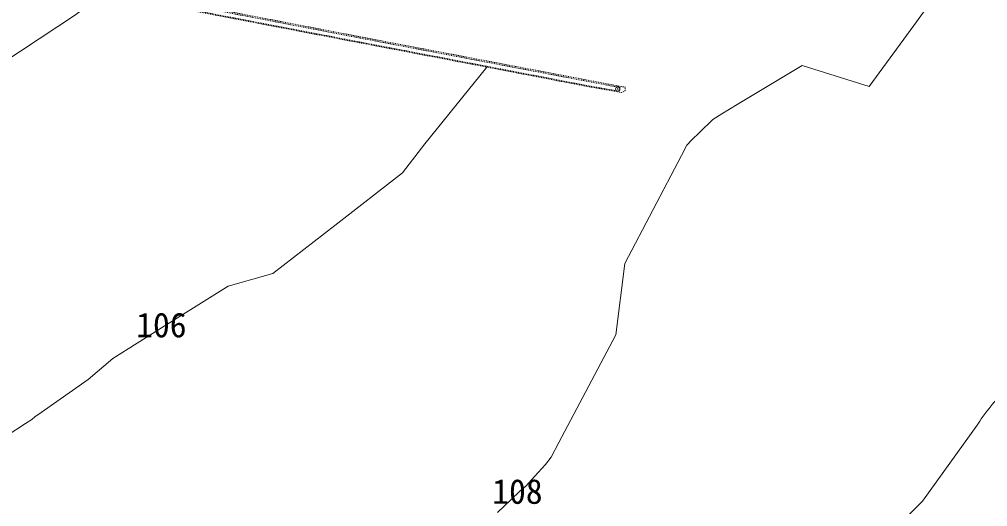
# Model space of a CAD drawing. Units: millimetres on the paper. Extents: x -420 to 420, y -297 to 297.
# Drawn here: x -174.4 to -59.3, y -154.5 to -96.6 of the extents above; entities that cross this region are included whole.
import ezdxf
from ezdxf.enums import TextEntityAlignment as Align

# ---------------------------------------------------------------- set-up
doc = ezdxf.new("R2010")
doc.units = ezdxf.units.MM
doc.header["$PDMODE"] = 32
doc.header["$PDSIZE"] = 0.5
doc.linetypes.add('DASHED', pattern=[7.5, 6, -1.5])
doc.linetypes.add('DOTTED', pattern=[1.75, 0.25, -1.5])
for name, color, linetype, lineweight in [('0-0', 7, 'Continuous', 13), ('0-1_標高値', 7, 'Continuous', 25), ('0-2_作業レイヤ1', 7, 'Continuous', 13)]:
    doc.layers.add(name, color=color, linetype=linetype, lineweight=lineweight)
doc.styles.add('@ＭＳ ゴシック', font='')
doc.styles.get('@ＭＳ ゴシック').set_extended_font_data('@MS Gothic')

# ---------------------------------------------------------------- blocks, each defined once
blk = doc.blocks.new('gr_slope_fill~4743')
at = {"layer": '0-2_作業レイヤ1', "linetype": 'DOTTED'}
for p, q in [((21784635, 159038744), (21734787, 159048333)), ((21734635, 159047605), (21784538, 159038055)), ((21784538, 159038055), (21811915, 159032824)), ((21784635, 159038744), (21812050, 159033529)), ((21811915, 159032824), (21824319, 159030432)), ((21824462, 159031170), (21812050, 159033529)), ((21830966, 159029934), (21824462, 159031170)), ((21824319, 159030432), (21830826, 159029265)), ((21830826, 159029265), (21830966, 159029934))]:
    blk.add_line(p, q, dxfattribs=at)
at = {"layer": '0-2_作業レイヤ1', "linetype": 'DASHED'}
for p, q in [((21784677, 159038963), (21734829, 159048552)), ((21734610, 159047472), (21784513, 159037922)), ((21784513, 159037922), (21811889, 159032691)), ((21784677, 159038963), (21812092, 159033748))]:
    blk.add_line(p, q, dxfattribs=at)
at = {"layer": '0-2_作業レイヤ1'}
for points in [[(21809148, 158954306), (21811483, 158956521), (21813169, 158958120), (21814185, 158958953), (21815728, 158960691), (21817654, 158962862), (21818700, 158964163), (21820055, 158966729), (21830195, 158985934), (21831838, 158998612), (21841894, 159017861), (21842853, 159019698), (21843728, 159020554), (21845213, 159022000), (21847525, 159024252), (21849091, 159025251), (21851857, 159026913), (21863406, 159033852), (21875397, 159030118), (21883344, 159040998), (21885835, 159044408)], [(21738862, 159046658), (21736642, 159044936), (21736076, 159044453), (21734217, 159043138), (21734154, 159043094), (21734120, 159043067), (21734056, 159043025), (21717363, 159031999), (21703323, 159033883), (21687539, 159021592), (21686955, 159021138), (21686694, 159020805), (21686134, 159020322), (21685058, 159019396), (21684423, 159018895), (21683197, 159018179), (21682886, 159017998), (21682634, 159017860), (21682353, 159017786)], [(21721701, 158967984), (21724972, 158970115), (21726097, 158970847), (21726684, 158971320), (21727782, 158972092), (21736155, 158977980), (21740551, 158981722), (21749226, 158987156), (21761113, 158994602), (21769064, 158996817), (21780151, 159005408), (21792217, 159014757), (21796192, 159019913), (21807234, 159033581)], [(21906004, 158984310), (21903690, 158981297), (21903092, 158980503), (21901158, 158978118), (21899679, 158976295), (21898810, 158975307), (21897320, 158973493), (21896741, 158972787), (21896386, 158972414), (21895847, 158971677), (21895338, 158970981), (21895118, 158970546), (21894616, 158969845), (21884895, 158956294), (21878182, 158949672), (21867749, 158936662), (21866121, 158934631), (21865335, 158933387), (21863597, 158931449), (21862626, 158930366), (21862290, 158929993), (21861042, 158928739)]]:
    blk.add_lwpolyline(points, dxfattribs=at)
at = {"layer": '0-2_作業レイヤ1', "linetype": 'DASHED'}
blk.add_lwpolyline([(21811889, 159032691), (21824295, 159030299), (21831226, 159029056), (21831869, 159029382), (21831912, 159029981), (21824504, 159031389), (21812092, 159033748)], dxfattribs=at)
at = {"layer": '0-2_作業レイヤ1'}
blk.add_circle((21830555, 159029694), 50, dxfattribs=at)
blk.add_point((21830555, 159029694), dxfattribs=at)
blk = doc.blocks.new('gr_slope_fill~4744')
at = {"layer": '0-0'}
blk.add_blockref('gr_slope_fill~4743', (0, 0), dxfattribs=at)
blk = doc.blocks.new('gr_slope_fill~4745')
at = {"layer": '0-0'}
blk.add_blockref('gr_slope_fill~4744', (0, 0), dxfattribs=at)
blk = doc.blocks.new('gr_slope_fill~4746')
at = {"layer": '0-0'}
blk.add_blockref('gr_slope_fill~4745', (0, 0), dxfattribs=at)
blk = doc.blocks.new('gr_slope_fill~4747')
at = {"layer": '0-0'}
blk.add_blockref('gr_slope_fill~4746', (0, 0), dxfattribs=at)
blk = doc.blocks.new('gr_slope_fill~4748')
at = {"layer": '0-0'}
blk.add_blockref('gr_slope_fill~4747', (0, 0), dxfattribs=at)
blk = doc.blocks.new('gr_slope_fill~4749')
at = {"layer": '0-0'}
blk.add_blockref('gr_slope_fill~4748', (0, 0), dxfattribs=at)
blk = doc.blocks.new('gr_slope_fill~4750')
at = {"layer": '0-0'}
blk.add_blockref('gr_slope_fill~4749', (0, 0), dxfattribs=at)
blk = doc.blocks.new('gr_slope_fill~4751')
at = {"layer": '0-0'}
blk.add_blockref('gr_slope_fill~4750', (0, 0), dxfattribs=at)
blk = doc.blocks.new('gr_slope_fill~4752')
at = {"layer": '0-0'}
blk.add_blockref('gr_slope_fill~4751', (0, 0), dxfattribs=at)
blk = doc.blocks.new('gr_slope_fill~4753')
at = {"layer": '0-0'}
blk.add_blockref('gr_slope_fill~4752', (0, 0), dxfattribs=at)
blk = doc.blocks.new('gr_slope_fill~4754')
at = {"layer": '0-0'}
blk.add_blockref('gr_slope_fill~4753', (0, 0), dxfattribs=at)
blk = doc.blocks.new('gr_slope_fill~4755')
at = {"layer": '0-0'}
blk.add_blockref('gr_slope_fill~4754', (0, 0), dxfattribs=at)
blk = doc.blocks.new('gr_slope_fill~4756')
at = {"layer": '0-0'}
blk.add_blockref('gr_slope_fill~4755', (0, 0), dxfattribs=at)
blk = doc.blocks.new('gr_slope_fill~4757')
at = {"layer": '0-0'}
blk.add_blockref('gr_slope_fill~4756', (0, 0), dxfattribs=at)
blk = doc.blocks.new('gr_slope_fill~4758')
at = {"layer": '0-0'}
blk.add_blockref('gr_slope_fill~4757', (0, 0), dxfattribs=at)
blk = doc.blocks.new('gr_slope_fill~4759')
at = {"layer": '0-0'}
blk.add_blockref('gr_slope_fill~4758', (0, 0), dxfattribs=at)
blk = doc.blocks.new('~4946')
at = {"layer": '0-0'}
blk.add_blockref('gr_slope_fill~4759', (0, 0), dxfattribs=at)
blk = doc.blocks.new('元図より')
at = {"layer": '0-0'}
blk.add_blockref('~4946', (0, 0), dxfattribs=at)

msp = doc.modelspace()

# ---------------------------------------------------------------- block references
at = {"layer": '0-0', "xscale": 0.0006666667, "yscale": 0.0006666667}
msp.add_blockref('元図より', (-14656.961, -106124.681), dxfattribs=at)

# ---------------------------------------------------------------- texts
at = {"layer": '0-1_標高値', "style": '@ＭＳ ゴシック'}
for s, p in [('106', (-160.477, -135.244)), ('108', (-118.169, -154.997))]:
    msp.add_text(s, height=2.933, dxfattribs=at).set_placement(p, align=Align.BOTTOM_LEFT)

doc.saveas('drawing.dxf')
